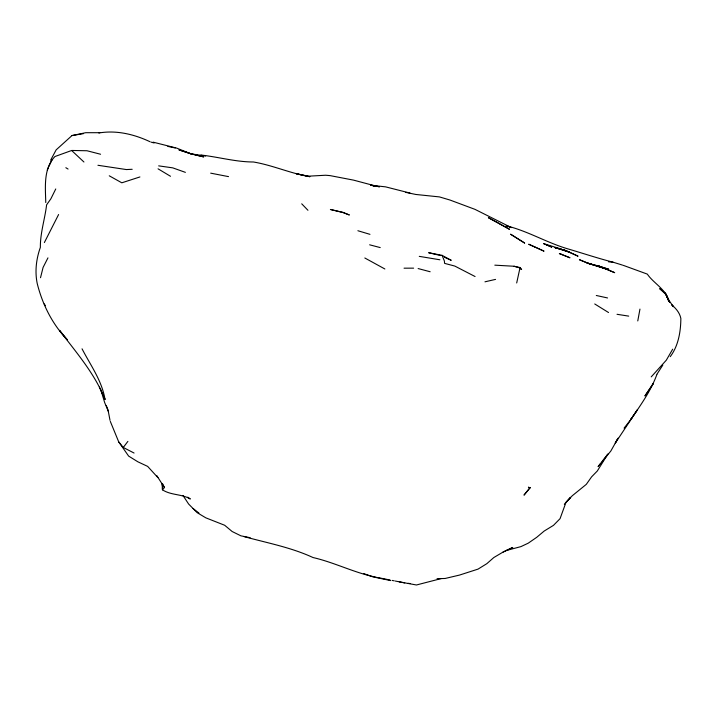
<?xml version="1.0" encoding="UTF-8"?>
<svg xmlns="http://www.w3.org/2000/svg" width="717" height="717" viewBox="0 0 717 717"><rect width="100%" height="100%" fill="white"/><g stroke="black" fill="none" stroke-linecap="round" stroke-linejoin="round"><path stroke-width="1.08" d="M494.82 265.165L514.008 266.249L520.058 267.558L516.688 282.973M71.682 150.48L54.94 156.53C43.28 168.585 45.413 187.173 45.763 202.526M637.772 320.938L639.958 309.09M40.511 277.712L43.083 267.441L47.958 257.869M564.342 504.239L570.571 497.311L565.91 502.545L560.058 518.669L553.479 525.355L544.176 531.055L536.728 537.311L528.25 543.163L520.909 546.623L506.498 550.441L503.056 552.072L493.825 557.53L486.87 563.643L478.033 569.119L459.498 575.079L445.123 578.476L437.056 578.682M656.924 374.364C650.955 390.864 640.559 405.177 630.781 419.579L637.234 410.016L630.781 419.579M47.268 170.01L48.424 167.455M48.81 166.604L51.956 159.954M58.597 214.535L44.364 242.552M55.756 188.965L50.898 198.761L46.605 204.829C44.911 219.079 40.206 232.873 40.358 247.383C36.253 258.927 34.757 271.322 37.194 283.403C42.366 304.187 52.287 324.245 67.308 339.777L59.511 330.322C76.092 352.343 94.707 373.405 104.978 399.378C102.011 380.817 90.503 365.213 82.043 348.82M618.117 438.123L610.821 451.038L598.095 466.633L600.721 463.236M617.194 439.476L615.24 443.16L631.668 418.45L624.086 428.13M50.593 160.241L56.159 149.862L71.987 135.567L85.735 132.699L99.771 132.699M672.68 349.188L666.317 360.176L651.224 376.873M607.953 453.87L597.315 470.988L591.606 476.841L586.3 484.351L572.229 495.788L565.91 502.545M670.234 356.663C678.425 345.836 680.738 331.657 680.854 318.438C679.77 312.89 676.05 308.507 671.838 304.958L673.433 306.679L668.934 300.387L665.376 293.172L659.676 288.637L666.434 294.965L669.705 302.377L665.376 293.172L668.844 301.257M657.041 374.059L662.813 365.078M134.07 453.036L123.27 447.471L127.886 441.394M602.038 461.533L607.299 454.721M530.015 487.587L523.984 495.151L530.087 487.838L528.465 487.273L530.087 487.838M162.804 484.083L164.417 487.551L162.472 489.836C171.076 495.429 181.742 493.843 190.31 498.987L187.72 497.159M506.498 550.441L512.772 547.456L503.056 552.072M139.905 176.947L121.818 182.808L109.253 175.799M441.269 578.574L416.46 584.982L399.27 581.872M484.97 281.817L495.555 279.388M71.987 135.567L83.477 133.64M98.847 132.995C116.396 129.992 134.115 134.258 150.014 141.724M132.179 169.293L126.371 169.562L97.942 165.277M404.047 268.185L413.619 268.149M71.772 150.462L86.981 150.749L100.577 154.245M608.554 261.83L613.017 262.18L622.473 265.093M370.832 185.237L379.383 186.761L370.832 185.237L385.585 186.859L410.025 193.07M191.054 153.841L203.7 156.906L191.107 153.868L178.936 149.88L191.054 153.841L205.627 156.001M200.948 155.033C218.542 156.969 235.642 161.97 253.424 161.988C272.675 165.215 290.654 173.496 309.932 176.696L296.148 173.675L308.077 176.194L325.635 175.235L330.053 175.611L353.553 180.128L375.869 186.061M408.036 583.306L410.232 583.584M158.672 165.86L172.743 167.859L185.389 172.358M419.275 256.363L439.88 259.778M617.032 314.297L628.719 316.125M210.681 173.155L228.526 176.624M555.594 248.046L561.536 249.149L543.468 243.565L551.606 247.06M444.513 257.295L451.235 260.316L442.075 255.333L428.649 252.716L440.668 255.566M390.048 580.008L377.402 577.481M392.154 580.429L394.26 580.842M395.318 581.048L404.738 582.894M250.143 537.705L240.912 535.832L232.156 531.521L224.663 525.256L205.797 517.826L197.175 512.673L188.625 504.033L182.978 495.474M405.714 192.362L415.851 194.468L439.458 196.915L449.9 200.007L474.959 209.346L511.346 227.603L506.202 225.783C527.676 230.928 546.73 242.704 567.882 248.88C582.957 253.307 597.844 258.29 613.017 262.18M376.353 577.266C354.521 572.937 334.615 562.486 313.042 557.548C291.129 547.385 267.154 542.93 243.977 536.576M167.823 146.393L175.289 147.971M372.885 185.676L374.928 186.115M390.622 580.582L372.903 576.862L363.707 573.582M596.293 295.485L607.55 297.958M153.115 142.154L176.597 148.078L191.107 153.868M369.64 244.811L380.225 247.58M418.128 268.561L430.155 271.752M151.009 142.127L154.146 142.97M514.008 266.249L518.974 267.656M357.882 230.731L369.963 234.342M623.243 265.335L647.299 274.1C653.554 283.296 665.367 288.754 668.226 300.118M546.184 244.739L551.705 247.105M475.075 276.529L454.811 266.07L444.576 263.363L444.379 260.988L442.075 255.333M364.819 257.986L384.868 268.983M608.527 312.522L594.734 303.963M158.054 168.818L170.503 176.283M65.847 167.706L68.07 169.06M519.852 268.275L521.617 269.52L520.058 267.558M192.972 508.443L198.932 513.049M71.736 150.588L83.934 162.006M301.723 203.816L307.943 210.278M157.892 477.612L147.657 466.391L137.861 461.802L128.63 456.084L118.726 441.914L110.31 421.408M118.726 441.914L123.27 447.471M44.212 303.883L45.458 305.72M156.727 475.523L164.417 487.551M99.349 387.072L104.978 399.378M108.536 411.818L104.664 402.578L100.891 390.003M106.25 405.463L108.07 410.124L110.015 420.35M162.069 483.419L162.472 489.836L162.436 487.811M162.365 483.76L162.4 485.785M653.205 383.694L645.022 395.811L653.205 383.694M343.013 212.393L330.385 209.472L342.843 212.501L349.358 214.975L343.013 212.393M599 266.141L588.756 263.551L579.435 259.715L588.756 263.551L605.533 268.758L614.702 272.684L599 266.141L608.76 269.225L586.918 262.888L605.533 268.758L599 266.141M559.377 248.88L554.716 247.49L569.137 252.043L578.054 256.184L563.186 249.507L569.137 252.043L559.377 248.88M560.9 254.132L559.341 253.567L569.979 257.779L560.9 254.132M534.577 246.836L528.707 244.237L544.024 251.165L534.577 246.836M499.489 223.695L488.385 217.681L509.491 229.297L499.489 223.695M524.629 243.036L510.683 234.262L524.629 243.036"/></g></svg>
